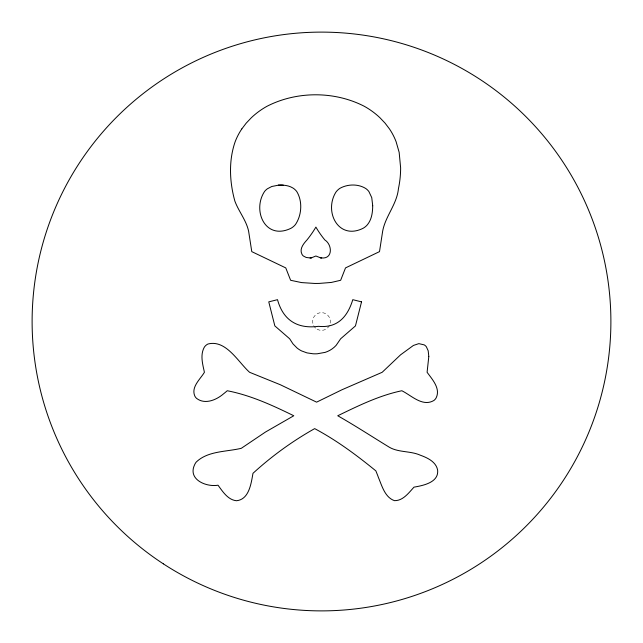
<?xml version="1.0" encoding="UTF-8"?>
<svg xmlns="http://www.w3.org/2000/svg" width="643" height="643" viewBox="0 0 643 643"><rect width="100%" height="100%" fill="white"/><g stroke="black" fill="none" stroke-linecap="round" stroke-linejoin="round"><path stroke-width="0.48" stroke-dasharray="3.21 2.41" d="M317.063 329.176A8.865 8.865 0 0 0 330.365 321.5A8.865 8.865 0 0 0 317.063 313.824A8.865 8.865 0 0 0 317.063 329.176"/><path stroke-width="0.96" d="M241.776 128.962L246.197 123.151L251.349 117.725A77.264 77.264 0 0 1 266.877 106.344C296.688 90.944 334.585 90.944 364.404 106.344A77.264 77.264 0 0 1 379.925 117.725L385.077 123.151L389.497 128.962A62.604 62.604 0 0 1 396.12 141.749L399.158 152.359L400.629 167.855A99.954 99.954 0 0 1 398.443 188.624C396.956 204.233 385.35 216.185 382.657 231.231L379.507 251.63L345.508 267.906L340.653 280.284L331.322 282.446L319.483 283.394A147.488 147.488 0 0 1 314.668 283.442L301.551 282.59L290.628 280.284L285.765 267.906L251.775 251.63L248.616 231.231C246.293 220.3 238.698 211.483 234.88 201.138C229.527 181.961 228.53 160.734 235.153 141.749A62.604 62.604 0 0 1 241.776 128.962M311.421 257.827L315.882 256.002L320.688 257.875A7.788 7.788 0 0 0 321.709 257.947C333.05 259.049 332.278 244.621 324.868 239.976A95.719 95.719 0 0 1 315.898 227.092A105.942 105.942 0 0 1 306.928 240.008C303.512 243.681 299.188 249.042 301.969 254.274A5.94 5.94 0 0 0 303.375 256.002L306.197 257.457L310.055 257.947A7.788 7.788 0 0 0 311.067 257.875L311.421 257.827A7.973 7.973 0 0 1 310.055 257.947M278.379 185.184L271.772 186.494L267.392 188.785A15.295 15.295 0 0 0 264.619 191.397C251.952 210.253 265.133 240.804 290.941 228.305A15.649 15.649 0 0 0 295.483 224.495C301.784 215.14 302.684 201.396 296.817 191.63A14.363 14.363 0 0 0 292.895 187.997C288.578 185.353 283.338 184.879 278.379 185.184A35.831 35.831 0 0 1 283.29 185.176M321.709 257.947A7.973 7.973 0 0 1 320.343 257.827M428.801 356.503L427.097 372.289C432.217 379.354 440.768 388.509 436.163 397.856A8.383 8.383 0 0 1 433.856 400.509C422.539 407.156 411.432 395.469 401.843 390.743C379.266 395.461 358.352 405.757 337.736 415.756C355.249 425.682 372.104 436.71 389.28 447.198C398.604 452.672 410.572 450.743 420.522 455.284C427.579 457.832 436.01 461.843 437.61 469.985C439.065 482.435 423.207 485.545 413.988 487.145C408.771 492.827 402.992 500.881 394.44 500.656C384.811 497.328 381.934 485.698 378.333 477.283A49.897 49.897 0 0 0 377.658 475.378L375.858 470.877C356.656 455.188 336.611 440.294 314.668 428.624A333.46 333.46 0 0 0 252.988 473.312C251.132 483.343 249.219 499.458 236.471 500.744C227.871 499.884 222.703 491.533 218.017 485.208C206.114 487.281 187.676 479.469 194.548 464.905A13.744 13.744 0 0 1 196.171 462.132C207.866 450.751 226.392 451.933 241.326 448.292L265.495 432.024L293.779 415.756C272.511 405.339 250.641 395.268 227.244 390.743A82.947 82.947 0 0 1 223.547 393.821C216.458 399.946 205.013 404.873 196.613 398.411A8.335 8.335 0 0 1 194.773 395.951C190.939 386.99 200.27 379.233 204.418 372.289C202.69 364.26 200.005 355.081 204.225 347.365A9.388 9.388 0 0 1 205.672 345.596A9.074 9.074 0 0 1 207.962 344.021C226.014 339.295 238.248 362.194 249.588 372.289L280.308 384.731L316.605 402.156L341.899 389.787L382.175 372.289L400.573 354.823L413.441 345.428L418.842 343.635L424.171 344.865A7.435 7.435 0 0 1 426.373 346.786L428.19 350.797L428.801 356.503M372.707 205.736C372.651 212.246 371.767 219.231 367.603 224.495A15.649 15.649 0 0 1 363.062 228.305C338.371 240.57 323.734 211.66 335.903 192.161A15.368 15.368 0 0 1 340.067 188.238C347.742 184.035 358.127 183.761 365.682 188.463A14.259 14.259 0 0 1 368.897 191.55L371.75 197.626L372.707 205.736M361.535 301.864L355.458 325.905L340.653 338.773L336.128 345.363A25.262 25.262 0 0 1 325.181 352.364L317.304 353.771A39.086 39.086 0 0 1 313.004 353.771L307 352.894L301.663 350.949A24.715 24.715 0 0 1 296.994 347.951L292.991 343.892L289.655 338.773L274.842 325.905L268.766 301.864L277.511 299.678C283.081 320.069 297.235 329.16 318.381 326.331C337.679 328.292 347.63 316.597 352.79 299.678L361.535 301.864M163.346 563.847A289.39 289.39 0 0 0 610.456 337.294A289.39 289.39 0 0 0 190.698 63.36A289.39 289.39 0 0 0 163.346 563.847"/></g></svg>
